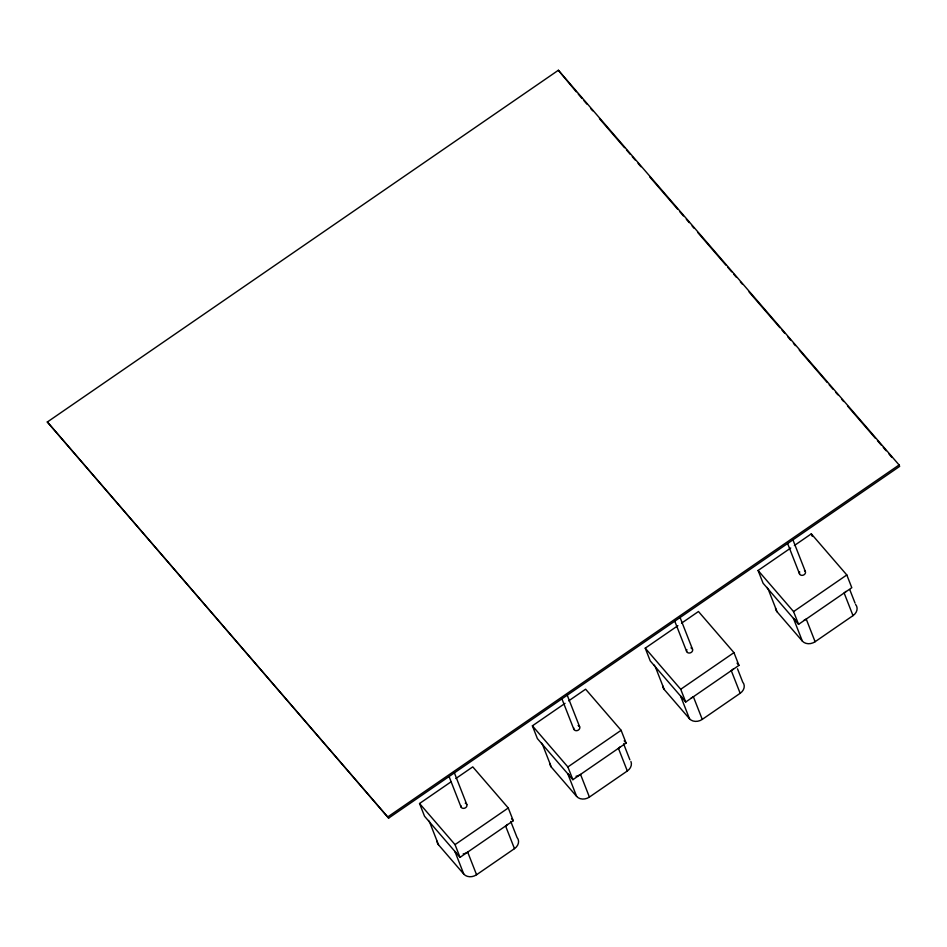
<?xml version="1.0" encoding="UTF-8"?>
<svg xmlns="http://www.w3.org/2000/svg" width="947" height="947" viewBox="0 0 947 947"><rect width="100%" height="100%" fill="white"/><g stroke="black" fill="none" stroke-linecap="round" stroke-linejoin="round"><path stroke-width="1.42" d="M47.35 421.995L558.363 70.267L899.094 464.965L899.65 466.386L388.637 818.113L47.35 421.995L388.637 818.113M388.092 816.705L899.094 464.965M455.827 778.529L472.766 766.869L508.267 807.98L513.262 820.729L460.029 857.366L424.528 816.243L419.545 803.506L450.997 781.855M568.685 700.851L585.613 689.191L621.114 730.303L626.109 743.052L572.876 779.689L537.375 738.577L532.392 725.828L565.051 703.349M681.532 623.173L698.46 611.513L733.961 652.637L738.956 665.374L685.723 702.011L650.222 660.899L645.238 648.162L677.898 625.671M794.379 545.508L811.307 533.848L846.807 574.959L851.803 587.696L798.57 624.345L763.081 583.222L758.085 570.485L790.745 548.005M460.029 857.366L455.034 844.617L508.267 807.98M572.876 779.689L567.88 766.952L621.114 730.303M685.723 702.011L680.727 689.274L733.961 652.637M798.57 624.345L793.574 611.596L846.807 574.959M436.993 841.149A9.423 7.671 -21.4 0 0 438.52 844.819L463.793 874.093A9.423 7.671 -21.4 0 0 476.566 874.744L514.47 848.654A9.423 7.671 -21.4 0 0 517.026 837.456L510.753 821.463M549.84 763.483A9.423 7.671 -21.4 0 0 551.367 767.141L576.64 796.415A9.423 7.671 -21.4 0 0 589.413 797.066L627.316 770.976A9.423 7.671 -21.4 0 0 630.927 761.495M662.687 685.806A9.423 7.671 -21.4 0 0 664.214 689.475L689.487 718.749A9.423 7.671 -21.4 0 0 702.26 719.389L740.163 693.299A9.423 7.671 -21.4 0 0 742.72 682.112L737.5 668.783M775.534 608.128A9.423 7.671 -21.4 0 0 777.061 611.798L802.334 641.072A9.423 7.671 -21.4 0 0 815.107 641.723L853.01 615.633A9.423 7.671 -21.4 0 0 855.567 604.435M576.285 91.812L558.363 70.267M578.215 94.037L582.074 98.512M584.015 100.749L586.903 104.111M590.762 108.574L592.692 110.811M599.451 118.647L624.547 147.708M626.476 149.946L630.347 154.42M632.276 156.657L635.165 160.007M638.065 163.369L640.965 166.719M649.642 176.781L677.638 209.216M679.567 211.453L683.426 215.916M686.326 219.278L689.227 222.628M692.115 225.99L694.044 228.215M697.915 232.69L725.899 265.124M727.829 267.35L731.7 271.825M733.629 274.062L736.517 277.424M740.376 281.886L742.318 284.124M749.065 291.96L779.961 327.733M781.891 329.97L784.779 333.32M787.679 336.682L790.579 340.032M793.468 343.394L795.397 345.619M799.268 350.094L827.252 382.529M829.181 384.766L833.052 389.229M835.941 392.591L837.87 394.828M841.729 399.291L843.67 401.528M847.529 406.003L875.513 438.425M877.455 440.663L881.314 445.137M883.243 447.375L886.132 450.736M889.032 454.087L891.932 457.437M758.085 570.485L793.574 611.596M737.038 663.149L738.956 665.374M645.238 648.162L680.727 689.274M624.18 740.826L626.109 743.052M532.392 725.828L567.88 766.952M511.558 818.753L513.262 820.729M419.545 803.506L455.034 844.617M849.826 589.78L855.046 603.097M853.01 615.633L844.132 592.976A9.423 7.671 -21.4 0 0 845.943 591.413M811.307 533.848L812.313 536.393M792.935 539.849L805.352 571.538M787.655 543.602L799.54 573.906M815.107 641.723L806.228 619.066A9.423 7.671 -21.4 0 1 804.074 620.226M802.334 641.072L793.456 618.415A9.423 7.671 -21.4 0 0 795.042 619.776M777.061 611.798L768.183 589.141A9.423 7.671 -21.4 0 1 767.129 587.436M740.163 693.299L731.285 670.654A9.423 7.671 -21.4 0 0 733.096 669.079M680.088 617.527L692.506 649.204M674.809 621.279L686.682 651.583M702.26 719.389L693.382 696.743A9.423 7.671 -21.4 0 1 691.227 697.903M689.487 718.749L680.609 696.092A9.423 7.671 -21.4 0 0 682.195 697.442M664.214 689.475L655.336 666.818A9.423 7.671 -21.4 0 1 654.282 665.114M623.6 743.797L629.873 759.778M627.316 770.976L618.438 748.331A9.423 7.671 -21.4 0 0 620.249 746.757M567.241 695.205L579.659 726.882M561.962 698.957L573.835 729.261M589.413 797.066L580.535 774.409A9.423 7.671 -21.4 0 1 576.025 776.256M576.64 796.415L567.762 773.77A9.423 7.671 -21.4 0 0 569.348 775.12M551.367 767.141L542.489 744.496A9.423 7.671 -21.4 0 1 541.435 742.779M514.47 848.654L505.591 825.997A9.423 7.671 -21.4 0 0 507.403 824.435M454.394 772.87L466.812 804.559M449.115 776.623L460.988 806.927M476.566 874.744L467.688 852.087A9.423 7.671 -21.4 0 1 463.178 853.934M463.793 874.093L454.915 851.448A9.423 7.671 -21.4 0 0 456.501 852.797M438.52 844.819L429.642 822.174A9.423 7.671 -21.4 0 1 428.577 820.457M804.465 570.508A3.137 2.557 -21.4 0 1 804.914 573.977A3.137 2.557 -21.4 0 1 800.842 575.149A3.137 2.557 -21.4 0 1 799.694 571.893M579.304 726.313A3.137 2.557 -21.4 0 1 577.35 730.563A3.137 2.557 -21.4 0 1 573.74 727.923M578.108 725.556A3.137 2.557 -21.4 0 1 578.771 725.864M690.955 647.89A3.137 2.557 -21.4 0 1 692.352 651.228A3.137 2.557 -21.4 0 1 688.232 652.909A3.137 2.557 -21.4 0 1 686.847 649.571M466.457 803.979A3.137 2.557 -21.4 0 1 464.492 808.241A3.137 2.557 -21.4 0 1 460.893 805.589M465.261 803.234A3.137 2.557 -21.4 0 1 465.924 803.529"/></g></svg>
